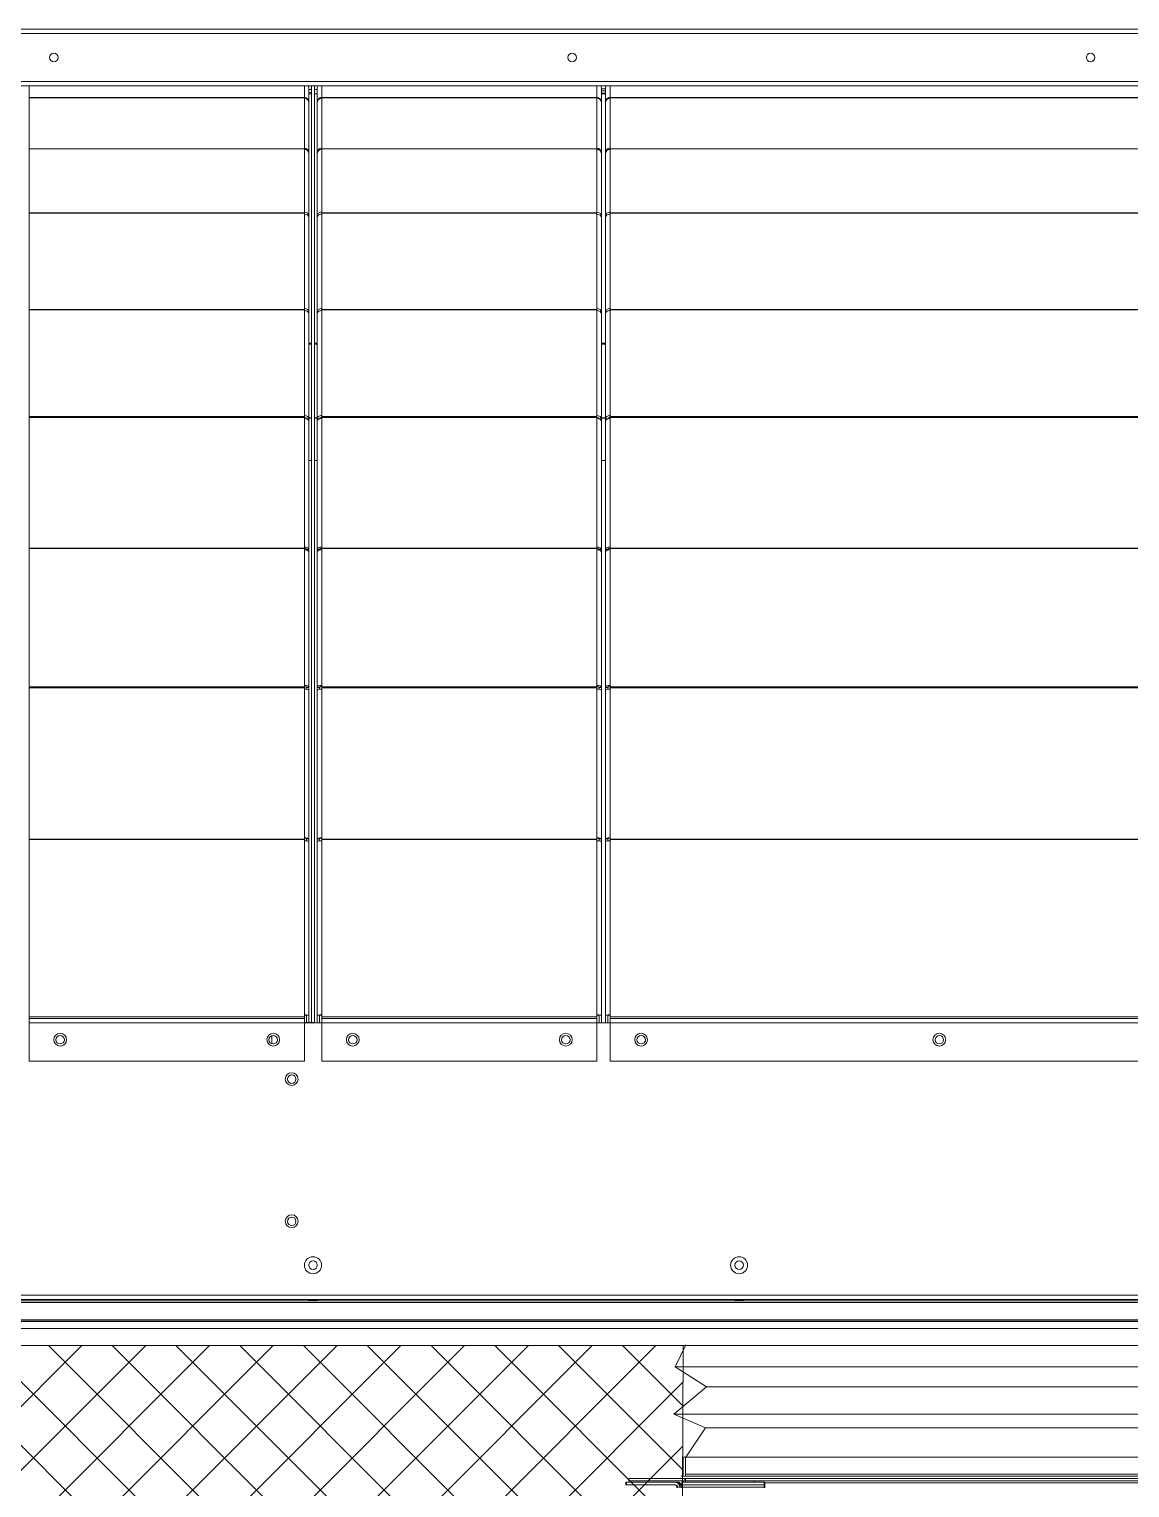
# Model space of a CAD drawing. Header units: millimetres. Extents: x 10706 to 40113, y 7812 to 28607.
# Drawn here: x 30892 to 31667, y 17368 to 18395 of the extents above; entities that cross this region are included whole.
import ezdxf

# ---------------------------------------------------------------- set-up
doc = ezdxf.new("R2010")
doc.units = ezdxf.units.MM

# ---------------------------------------------------------------- blocks, each defined once
blk = doc.blocks.new('3753456')
at = {"color": 0, "lineweight": 5}
for p, q in [((337590.2, 91235.5), (337597.8, 91251)), ((337612.3, 91221.4), (337590.2, 91235.5)), ((337589.4, 91202.2), (337612.3, 91221.4)), ((337611.6, 91192.6), (337589.4, 91202.2)), ((337597.8, 91172), (337611.6, 91192.6))]:
    blk.add_line(p, q, dxfattribs=at)
blk = doc.blocks.new('45735')
at = {"color": 0, "lineweight": 5}
for p, q in [((339300, 91099.7), (338517, 91099.7)), ((338539.1, 91085.6), (339322.1, 91085.6)), ((338516.2, 91066.4), (339299.2, 91066.4)), ((339321.4, 91056.8), (338538.4, 91056.8))]:
    blk.add_line(p, q, dxfattribs=at)
for p in [(926.8, -135.8), (1709.8, -135.8)]:
    blk.add_blockref('3753456', p, dxfattribs=at)
blk = doc.blocks.new('2')
at = {"lineweight": 5}
h = blk.add_hatch(dxfattribs=at)
h.set_pattern_fill('ANSI37', scale=10)
h.set_pattern_definition([(45, (-795513.42, -362385.733), (-22.4506403, 22.4506403), []), (135, (-795513.42, -362385.733), (-22.4506403, -22.4506403), [])])
h.paths.add_polyline_path([(31343.6, 15546.3), (31352.1, 17468.5), (30839.7, 17468.5), (30831.2, 15546.3)])
at = {"color": 7, "lineweight": 20}
for p, q in [((32394.5, 18394.7), (29788.7, 18394.7)), ((32394.5, 18391.6), (29788.7, 18391.6)), ((32397.6, 18357.8), (29785.6, 18357.8)), ((32397.6, 18354.7), (29785.6, 18354.7)), ((31300.7, 18346.6), (32394.5, 18346.6)), ((31300.7, 18346.4), (32394.5, 18346.4)), ((31300.7, 18310.6), (32394.5, 18310.6)), ((31300.7, 18310.5), (32394.5, 18310.5)), ((31300.7, 18265.5), (32394.5, 18265.5)), ((31300.7, 18265.1), (32394.5, 18265.1)), ((31300.7, 18197.5), (32394.5, 18197.5)), ((31300.7, 18197.3), (32394.5, 18197.3)), ((31300.7, 18122.1), (32394.5, 18122.1)), ((31300.7, 18121.5), (32394.5, 18121.5)), ((31300.7, 18029.4), (32394.5, 18029.4)), ((31300.7, 18029.2), (32394.5, 18029.2)), ((31300.7, 17932), (32394.5, 17932)), ((31300.7, 17931.3), (32394.5, 17931.3)), ((31300.7, 17824.8), (32394.5, 17824.8)), ((31300.7, 17824.5), (32394.5, 17824.5)), ((32394.5, 17699.8), (31300.7, 17699.8)), ((31300.7, 17698.6), (32394.5, 17698.6)), ((31300.7, 17695.5), (32394.5, 17695.5)), ((31300.7, 17668.6), (32394.5, 17668.6)), ((29788.7, 17503.9), (32394.5, 17503.9)), ((29788.7, 17500.8), (32394.5, 17500.8)), ((32396, 17499.8), (29787.2, 17499.8)), ((32396, 17498.7), (29787.2, 17498.7)), ((32397.6, 17485.3), (29785.6, 17485.3)), ((32397.6, 17480.4), (29785.6, 17480.4)), ((29787.2, 17486.5), (32396, 17486.5)), ((29787.2, 17485.6), (32396, 17485.6)), ((29785.6, 17468.5), (32397.6, 17468.5))]:
    blk.add_line(p, q, dxfattribs=at)
at = {"color": 7, "lineweight": 20, "ltscale": 0.004468}
for p, q in [((30891.7, 18346.6), (30891.7, 18354.7)), ((31085.5, 18354.7), (31085.5, 18346.6)), ((31097.7, 18346.6), (31097.7, 18354.7)), ((31291.5, 18354.7), (31291.5, 18346.6)), ((31300.7, 18346.6), (31300.7, 18354.7))]:
    blk.add_line(p, q, dxfattribs=at)
at = {"color": 7, "lineweight": 20, "ltscale": 5.01906e-05}
for p, q in [((31088.6, 18353.3), (31088.6, 18353.4)), ((31294.6, 18353.3), (31294.6, 18353.4))]:
    blk.add_line(p, q, dxfattribs=at)
at = {"color": 7, "lineweight": 20, "ltscale": 0.005416}
for p, q in [((31088.6, 18353.3), (31088.6, 18343.6)), ((31094.6, 18343.6), (31094.6, 18353.3)), ((31294.6, 18353.3), (31294.6, 18343.6)), ((31297.6, 18343.6), (31297.6, 18353.3))]:
    blk.add_line(p, q, dxfattribs=at)
at = {"color": 7, "lineweight": 20, "ltscale": 0.000277946}
for p, q in [((31088.6, 18352.3), (31089.1, 18352.3)), ((31088.6, 18350.3), (31089.1, 18350.3))]:
    blk.add_line(p, q, dxfattribs=at)
at = {"color": 7, "lineweight": 20, "ltscale": 0.000414672}
blk.add_line((31089.9, 18352.2), (31090.6, 18352.2), dxfattribs=at)
at = {"color": 7, "lineweight": 20, "ltscale": 0.366025}
for p, q in [((31090.6, 18354.7), (31090.6, 17695.8)), ((31092.6, 18354.7), (31092.6, 17695.8))]:
    blk.add_line(p, q, dxfattribs=at)
at = {"color": 7, "lineweight": 20, "ltscale": 0.001111}
for p, q in [((31092.6, 18352.2), (31094.6, 18352.2)), ((31092.6, 18349.1), (31094.6, 18349.1)), ((31088.6, 18091.1), (31090.6, 18091.1)), ((31092.6, 18091.1), (31094.6, 18091.1)), ((31311.8, 17370.3), (31311.8, 17372.3)), ((31312.3, 17370.3), (31312.3, 17372.3)), ((31351.3, 17370.3), (31351.3, 17372.3)), ((31351.8, 17370.3), (31351.8, 17372.3)), ((31409.3, 17370.3), (31409.3, 17372.3)), ((31409.8, 17370.3), (31409.8, 17372.3))]:
    blk.add_line(p, q, dxfattribs=at)
at = {"color": 7, "lineweight": 20, "ltscale": 4.85922e-05}
blk.add_line((31094.6, 18353.3), (31094.6, 18353.4), dxfattribs=at)
at = {"color": 7, "lineweight": 20, "ltscale": 0.001667}
for p, q in [((31294.6, 18352.7), (31297.6, 18352.7)), ((31297.6, 18351.2), (31294.6, 18351.2)), ((31297.6, 18349.6), (31294.6, 18349.6)), ((31294.6, 18349.1), (31297.6, 18349.1)), ((31294.6, 18173.7), (31297.6, 18173.7)), ((31294.6, 18173.1), (31297.6, 18173.1)), ((31294.6, 18121.3), (31297.6, 18121.3)), ((31294.6, 18120.9), (31297.6, 18120.9)), ((31294.6, 18091.1), (31297.6, 18091.1))]:
    blk.add_line(p, q, dxfattribs=at)
at = {"color": 7, "lineweight": 20, "ltscale": 4.85923e-05}
blk.add_line((31297.6, 18353.3), (31297.6, 18353.4), dxfattribs=at)
at = {"color": 7, "lineweight": 20, "ltscale": 0.107667}
for p, q in [((30891.7, 18346.6), (31085.5, 18346.6)), ((30891.7, 18346.4), (31085.5, 18346.4)), ((31097.7, 18346.6), (31291.5, 18346.6)), ((31097.7, 18346.4), (31291.5, 18346.4)), ((30891.7, 18310.6), (31085.5, 18310.6)), ((30891.7, 18310.5), (31085.5, 18310.5)), ((31097.7, 18310.6), (31291.5, 18310.6)), ((31097.7, 18310.5), (31291.5, 18310.5)), ((30891.7, 18265.5), (31085.5, 18265.5)), ((30891.7, 18265.1), (31085.5, 18265.1)), ((31097.7, 18265.5), (31291.5, 18265.5)), ((31097.7, 18265.1), (31291.5, 18265.1)), ((30891.7, 18197.5), (31085.5, 18197.5)), ((30891.7, 18197.3), (31085.5, 18197.3)), ((31097.7, 18197.5), (31291.5, 18197.5)), ((31097.7, 18197.3), (31291.5, 18197.3)), ((30891.7, 18122.1), (31085.5, 18122.1)), ((30891.7, 18121.5), (31085.5, 18121.5)), ((31097.7, 18122.1), (31291.5, 18122.1)), ((31097.7, 18121.5), (31291.5, 18121.5)), ((30891.7, 18029.4), (31085.5, 18029.4)), ((30891.7, 18029.2), (31085.5, 18029.2)), ((31097.7, 18029.4), (31291.5, 18029.4)), ((31097.7, 18029.2), (31291.5, 18029.2)), ((30891.7, 17932), (31085.5, 17932)), ((30891.7, 17931.3), (31085.5, 17931.3)), ((31097.7, 17932), (31291.5, 17932)), ((31097.7, 17931.3), (31291.5, 17931.3)), ((30891.7, 17824.8), (31085.5, 17824.8)), ((30891.7, 17824.5), (31085.5, 17824.5)), ((31097.7, 17824.8), (31291.5, 17824.8)), ((31097.7, 17824.5), (31291.5, 17824.5)), ((31085.5, 17699.8), (30891.7, 17699.8)), ((30891.7, 17698.6), (31085.5, 17698.6)), ((30891.7, 17695.5), (31085.5, 17695.5)), ((31291.5, 17699.8), (31097.7, 17699.8)), ((31097.7, 17698.6), (31291.5, 17698.6)), ((31097.7, 17695.5), (31291.5, 17695.5)), ((30891.7, 17668.6), (31085.5, 17668.6)), ((31097.7, 17668.6), (31291.5, 17668.6))]:
    blk.add_line(p, q, dxfattribs=at)
at = {"color": 7, "lineweight": 20, "ltscale": 8.68979e-05}
for p, q in [((30891.7, 18346.4), (30891.7, 18346.6)), ((31085.5, 18346.4), (31085.5, 18346.6)), ((31097.7, 18346.4), (31097.7, 18346.6)), ((31291.5, 18346.4), (31291.5, 18346.6)), ((31300.7, 18346.4), (31300.7, 18346.6))]:
    blk.add_line(p, q, dxfattribs=at)
at = {"color": 7, "lineweight": 20, "ltscale": 5.06378e-05}
for p, q in [((30891.7, 18346.6), (30891.7, 18346.6)), ((31085.5, 18346.6), (31085.5, 18346.6)), ((31097.7, 18346.6), (31097.7, 18346.6)), ((31291.5, 18346.6), (31291.5, 18346.6)), ((31300.7, 18346.6), (31300.7, 18346.6))]:
    blk.add_line(p, q, dxfattribs=at)
at = {"color": 7, "lineweight": 20, "ltscale": 0.000182321}
for p, q in [((30891.7, 18346.1), (30891.7, 18346.4)), ((31085.5, 18346.1), (31085.5, 18346.4)), ((31097.7, 18346.1), (31097.7, 18346.4)), ((31291.5, 18346.1), (31291.5, 18346.4)), ((31300.7, 18346.1), (31300.7, 18346.4))]:
    blk.add_line(p, q, dxfattribs=at)
at = {"color": 7, "lineweight": 20, "ltscale": 0.019501}
for p, q in [((30891.7, 18311), (30891.7, 18346.1)), ((31085.5, 18346.1), (31085.5, 18311)), ((31088.6, 18343.1), (31088.6, 18308)), ((31094.6, 18308), (31094.6, 18343.1)), ((31097.7, 18311), (31097.7, 18346.1)), ((31291.5, 18346.1), (31291.5, 18311)), ((31294.6, 18343.1), (31294.6, 18308)), ((31297.6, 18308), (31297.6, 18343.1)), ((31300.7, 18311), (31300.7, 18346.1))]:
    blk.add_line(p, q, dxfattribs=at)
at = {"color": 7, "lineweight": 20, "ltscale": 0.001093}
blk.add_line((31088.6, 18349.1), (31090.6, 18349.1), dxfattribs=at)
at = {"color": 7, "lineweight": 20, "ltscale": 1.77147e-05}
for p, q in [((31088.6, 18343.6), (31088.6, 18343.6)), ((31294.6, 18343.6), (31294.6, 18343.6))]:
    blk.add_line(p, q, dxfattribs=at)
at = {"color": 7, "lineweight": 20, "ltscale": 0.020143}
for p, q in [((31088.6, 18307.3), (31088.6, 18343.6)), ((31294.6, 18307.3), (31294.6, 18343.6))]:
    blk.add_line(p, q, dxfattribs=at)
at = {"color": 7, "lineweight": 20, "ltscale": 1.77131e-05}
for p, q in [((31094.7, 18343.6), (31094.6, 18343.6)), ((31297.7, 18343.6), (31297.6, 18343.6))]:
    blk.add_line(p, q, dxfattribs=at)
at = {"color": 7, "lineweight": 20, "ltscale": 0.000231544}
for p, q in [((31094.6, 18343.1), (31094.6, 18343.6)), ((31297.6, 18343.1), (31297.6, 18343.6))]:
    blk.add_line(p, q, dxfattribs=at)
at = {"color": 7, "lineweight": 20, "ltscale": 0.000181183}
for p, q in [((30891.7, 18310.6), (30891.7, 18311)), ((31085.5, 18310.6), (31085.5, 18311)), ((31097.7, 18310.6), (31097.7, 18311)), ((31291.5, 18310.6), (31291.5, 18311)), ((31300.7, 18310.6), (31300.7, 18311))]:
    blk.add_line(p, q, dxfattribs=at)
at = {"color": 7, "lineweight": 20, "ltscale": 5.76158e-05}
for p, q in [((30891.7, 18310.5), (30891.7, 18310.6)), ((31085.5, 18310.5), (31085.5, 18310.6)), ((31097.7, 18310.5), (31097.7, 18310.6)), ((31291.5, 18310.5), (31291.5, 18310.6)), ((31300.7, 18310.5), (31300.7, 18310.6))]:
    blk.add_line(p, q, dxfattribs=at)
at = {"color": 7, "lineweight": 20, "ltscale": 0.000228135}
for p, q in [((30891.7, 18310.1), (30891.7, 18310.5)), ((31085.5, 18310.1), (31085.5, 18310.5)), ((31097.7, 18310.1), (31097.7, 18310.5)), ((31291.5, 18310.1), (31291.5, 18310.5)), ((31300.7, 18310.1), (31300.7, 18310.5))]:
    blk.add_line(p, q, dxfattribs=at)
at = {"color": 7, "lineweight": 20, "ltscale": 0.024554}
for p, q in [((30891.7, 18265.9), (30891.7, 18310.1)), ((31085.5, 18310.1), (31085.5, 18265.9)), ((31088.6, 18307.3), (31088.6, 18263.1)), ((31094.6, 18263.1), (31094.6, 18307.3)), ((31097.7, 18265.9), (31097.7, 18310.1)), ((31291.5, 18310.1), (31291.5, 18265.9)), ((31294.6, 18307.3), (31294.6, 18263.1)), ((31297.6, 18263.1), (31297.6, 18307.3)), ((31300.7, 18265.9), (31300.7, 18310.1))]:
    blk.add_line(p, q, dxfattribs=at)
at = {"color": 7, "lineweight": 20, "ltscale": 5.95243e-05}
for p, q in [((31088.5, 18308), (31088.6, 18308)), ((31294.5, 18308), (31294.6, 18308))]:
    blk.add_line(p, q, dxfattribs=at)
at = {"color": 7, "lineweight": 20, "ltscale": 0.019078}
for p, q in [((31088.6, 18273.7), (31088.6, 18308)), ((31294.6, 18273.7), (31294.6, 18308))]:
    blk.add_line(p, q, dxfattribs=at)
at = {"color": 7, "lineweight": 20, "ltscale": 5.95226e-05}
for p, q in [((31094.8, 18308), (31094.6, 18308)), ((31297.8, 18308), (31297.6, 18308))]:
    blk.add_line(p, q, dxfattribs=at)
at = {"color": 7, "lineweight": 20, "ltscale": 0.000407996}
for p, q in [((31094.6, 18307.3), (31094.6, 18308)), ((31297.6, 18307.3), (31297.6, 18308))]:
    blk.add_line(p, q, dxfattribs=at)
at = {"color": 7, "lineweight": 20, "ltscale": 0.000229568}
for p, q in [((30891.7, 18265.5), (30891.7, 18265.9)), ((31085.5, 18265.5), (31085.5, 18265.9)), ((31097.7, 18265.5), (31097.7, 18265.9)), ((31291.5, 18265.5), (31291.5, 18265.9)), ((31300.7, 18265.5), (31300.7, 18265.9))]:
    blk.add_line(p, q, dxfattribs=at)
at = {"color": 7, "lineweight": 20, "ltscale": 0.000214269}
for p, q in [((30891.7, 18265.1), (30891.7, 18265.5)), ((31085.5, 18265.1), (31085.5, 18265.5)), ((31097.7, 18265.1), (31097.7, 18265.5)), ((31291.5, 18265.1), (31291.5, 18265.5)), ((31300.7, 18265.1), (31300.7, 18265.5))]:
    blk.add_line(p, q, dxfattribs=at)
at = {"color": 7, "lineweight": 20, "ltscale": 0.000344851}
for p, q in [((30891.7, 18264.5), (30891.7, 18265.1)), ((31085.5, 18264.5), (31085.5, 18265.1)), ((31097.7, 18264.5), (31097.7, 18265.1)), ((31291.5, 18264.5), (31291.5, 18265.1)), ((31300.7, 18264.5), (31300.7, 18265.1))]:
    blk.add_line(p, q, dxfattribs=at)
at = {"color": 7, "lineweight": 20, "ltscale": 0.036885}
for p, q in [((30891.7, 18198.1), (30891.7, 18264.5)), ((31085.5, 18264.5), (31085.5, 18198.1)), ((31088.6, 18262.1), (31088.6, 18195.7)), ((31094.6, 18195.7), (31094.6, 18262.1)), ((31097.7, 18198.1), (31097.7, 18264.5)), ((31291.5, 18264.5), (31291.5, 18198.1)), ((31294.6, 18262.1), (31294.6, 18195.7)), ((31297.6, 18195.7), (31297.6, 18262.1)), ((31300.7, 18198.1), (31300.7, 18264.5))]:
    blk.add_line(p, q, dxfattribs=at)
at = {"color": 7, "lineweight": 20, "ltscale": 0.000162064}
for p, q in [((31088.4, 18263.1), (31088.6, 18263.1)), ((31094.9, 18263.1), (31094.6, 18263.1)), ((31294.4, 18263.1), (31294.6, 18263.1)), ((31297.9, 18263.1), (31297.6, 18263.1))]:
    blk.add_line(p, q, dxfattribs=at)
at = {"color": 7, "lineweight": 20, "ltscale": 0.017676}
for p, q in [((31088.6, 18231.3), (31088.6, 18263.1)), ((31294.6, 18231.3), (31294.6, 18263.1))]:
    blk.add_line(p, q, dxfattribs=at)
at = {"color": 7, "lineweight": 20, "ltscale": 0.000573504}
for p, q in [((31094.6, 18262.1), (31094.6, 18263.1)), ((31297.6, 18262.1), (31297.6, 18263.1))]:
    blk.add_line(p, q, dxfattribs=at)
at = {"color": 7, "lineweight": 20, "ltscale": 0.000342699}
for p, q in [((30891.7, 18197.5), (30891.7, 18198.1)), ((31085.5, 18197.5), (31085.5, 18198.1)), ((31097.7, 18197.5), (31097.7, 18198.1)), ((31291.5, 18197.5), (31291.5, 18198.1)), ((31300.7, 18197.5), (31300.7, 18198.1))]:
    blk.add_line(p, q, dxfattribs=at)
at = {"color": 7, "lineweight": 20, "ltscale": 0.000101871}
for p, q in [((30891.7, 18197.3), (30891.7, 18197.5)), ((31085.5, 18197.3), (31085.5, 18197.5)), ((31097.7, 18197.3), (31097.7, 18197.5)), ((31291.5, 18197.3), (31291.5, 18197.5)), ((31300.7, 18197.3), (31300.7, 18197.5))]:
    blk.add_line(p, q, dxfattribs=at)
at = {"color": 7, "lineweight": 20, "ltscale": 0.00038102}
for p, q in [((30891.7, 18197.3), (30891.7, 18196.6)), ((31085.5, 18197.3), (31085.5, 18196.6)), ((31097.7, 18197.3), (31097.7, 18196.6)), ((31291.5, 18197.3), (31291.5, 18196.6)), ((31300.7, 18197.3), (31300.7, 18196.6))]:
    blk.add_line(p, q, dxfattribs=at)
at = {"color": 7, "lineweight": 20, "ltscale": 0.041009}
for p, q in [((30891.7, 18122.8), (30891.7, 18196.6)), ((31085.5, 18196.6), (31085.5, 18122.8)), ((31088.6, 18194.4), (31088.6, 18120.6)), ((31094.6, 18120.6), (31094.6, 18194.4)), ((31097.7, 18122.8), (31097.7, 18196.6)), ((31291.5, 18196.6), (31291.5, 18122.8)), ((31294.6, 18194.4), (31294.6, 18120.6)), ((31297.6, 18120.6), (31297.6, 18194.4)), ((31300.7, 18122.8), (31300.7, 18196.6))]:
    blk.add_line(p, q, dxfattribs=at)
at = {"color": 7, "lineweight": 20, "ltscale": 0.000315481}
for p, q in [((31088.1, 18195.7), (31088.6, 18195.7)), ((31095.2, 18195.7), (31094.6, 18195.7)), ((31294.1, 18195.7), (31294.6, 18195.7)), ((31298.2, 18195.7), (31297.6, 18195.7))]:
    blk.add_line(p, q, dxfattribs=at)
at = {"color": 7, "lineweight": 20, "ltscale": 0.015571}
for p, q in [((31088.6, 18167.6), (31088.6, 18195.7)), ((31294.6, 18167.6), (31294.6, 18195.7))]:
    blk.add_line(p, q, dxfattribs=at)
at = {"color": 7, "lineweight": 20, "ltscale": 0.000722932}
for p, q in [((31094.6, 18194.4), (31094.6, 18195.7)), ((31297.6, 18194.4), (31297.6, 18195.7))]:
    blk.add_line(p, q, dxfattribs=at)
at = {"color": 7, "lineweight": 20, "ltscale": 0.001112}
for p, q in [((31088.6, 18173.7), (31090.6, 18173.7)), ((31088.6, 18173.1), (31090.6, 18173.1)), ((31088.6, 18121.3), (31090.6, 18121.3)), ((31088.6, 18120.9), (31090.6, 18120.9))]:
    blk.add_line(p, q, dxfattribs=at)
at = {"color": 7, "lineweight": 20, "ltscale": 0.00111}
for p, q in [((31092.6, 18173.7), (31094.6, 18173.7)), ((31092.6, 18173.1), (31094.6, 18173.1)), ((31092.6, 18121.3), (31094.6, 18121.3)), ((31092.6, 18120.9), (31094.6, 18120.9))]:
    blk.add_line(p, q, dxfattribs=at)
at = {"color": 7, "lineweight": 20, "ltscale": 0.000383413}
for p, q in [((30891.7, 18122.8), (30891.7, 18122.1)), ((31085.5, 18122.8), (31085.5, 18122.1)), ((31097.7, 18122.8), (31097.7, 18122.1)), ((31291.5, 18122.8), (31291.5, 18122.1)), ((31300.7, 18122.8), (31300.7, 18122.1))]:
    blk.add_line(p, q, dxfattribs=at)
at = {"color": 7, "lineweight": 20, "ltscale": 0.000318226}
for p, q in [((30891.7, 18121.5), (30891.7, 18122.1)), ((31085.5, 18121.5), (31085.5, 18122.1)), ((31097.7, 18121.5), (31097.7, 18122.1)), ((31291.5, 18121.5), (31291.5, 18122.1)), ((31300.7, 18121.5), (31300.7, 18122.1))]:
    blk.add_line(p, q, dxfattribs=at)
at = {"color": 7, "lineweight": 20, "ltscale": 0.000469699}
for p, q in [((30891.7, 18121.5), (30891.7, 18120.7)), ((31085.5, 18121.5), (31085.5, 18120.7)), ((31097.7, 18121.5), (31097.7, 18120.7)), ((31291.5, 18121.5), (31291.5, 18120.7)), ((31300.7, 18121.5), (31300.7, 18120.7))]:
    blk.add_line(p, q, dxfattribs=at)
at = {"color": 7, "lineweight": 20, "ltscale": 0.050238}
for p, q in [((30891.7, 18030.3), (30891.7, 18120.7)), ((31085.5, 18120.7), (31085.5, 18030.3)), ((31088.6, 18119), (31088.6, 18028.6)), ((31094.6, 18028.6), (31094.6, 18119)), ((31097.7, 18030.3), (31097.7, 18120.7)), ((31291.5, 18120.7), (31291.5, 18030.3)), ((31294.6, 18119), (31294.6, 18028.6)), ((31297.6, 18028.6), (31297.6, 18119)), ((31300.7, 18030.3), (31300.7, 18120.7))]:
    blk.add_line(p, q, dxfattribs=at)
at = {"color": 7, "lineweight": 20, "ltscale": 0.000523852}
for p, q in [((31085.5, 18121.6), (31085.5, 18120.7)), ((31291.5, 18121.6), (31291.5, 18120.7))]:
    blk.add_line(p, q, dxfattribs=at)
at = {"color": 7, "lineweight": 20, "ltscale": 0.000888889}
for p, q in [((31087, 18120.6), (31088.6, 18120.6)), ((31096.2, 18120.6), (31094.6, 18120.6)), ((31293, 18120.6), (31294.6, 18120.6)), ((31299.2, 18120.6), (31297.6, 18120.6)), ((31087, 18028.6), (31088.6, 18028.6)), ((31096.2, 18028.6), (31094.6, 18028.6)), ((31293, 18028.6), (31294.6, 18028.6)), ((31299.2, 18028.6), (31297.6, 18028.6)), ((31087, 17931.5), (31088.6, 17931.5)), ((31096.2, 17931.5), (31094.6, 17931.5)), ((31293, 17931.5), (31294.6, 17931.5)), ((31299.2, 17931.5), (31297.6, 17931.5)), ((31087, 17825), (31088.6, 17825)), ((31096.2, 17825), (31094.6, 17825)), ((31293, 17825), (31294.6, 17825)), ((31299.2, 17825), (31297.6, 17825)), ((31353.9, 17389.9), (31352.3, 17389.9)), ((31313.9, 17374.9), (31313.9, 17373.3)), ((31352.3, 17373.3), (31353.9, 17373.3)), ((31353.9, 17373.3), (31353.9, 17374.9))]:
    blk.add_line(p, q, dxfattribs=at)
at = {"color": 7, "lineweight": 20, "ltscale": 3.37381e-05}
for p, q in [((31087, 18120.5), (31087, 18120.6)), ((31096.2, 18120.5), (31096.2, 18120.6)), ((31293, 18120.5), (31293, 18120.6)), ((31299.2, 18120.5), (31299.2, 18120.6))]:
    blk.add_line(p, q, dxfattribs=at)
at = {"color": 7, "lineweight": 20, "ltscale": 0.01323}
for p, q in [((31088.6, 18096.7), (31088.6, 18120.6)), ((31294.6, 18096.7), (31294.6, 18120.6))]:
    blk.add_line(p, q, dxfattribs=at)
at = {"color": 7, "lineweight": 20, "ltscale": 0.000852754}
for p, q in [((31094.6, 18119), (31094.6, 18120.6)), ((31297.6, 18119), (31297.6, 18120.6))]:
    blk.add_line(p, q, dxfattribs=at)
at = {"color": 7, "lineweight": 20, "ltscale": 0.000466768}
for p, q in [((30891.7, 18030.3), (30891.7, 18029.4)), ((31085.5, 18030.3), (31085.5, 18029.4)), ((31097.7, 18030.3), (31097.7, 18029.4)), ((31291.5, 18030.3), (31291.5, 18029.4)), ((31300.7, 18030.3), (31300.7, 18029.4))]:
    blk.add_line(p, q, dxfattribs=at)
at = {"color": 7, "lineweight": 20, "ltscale": 0.000134994}
for p, q in [((30891.7, 18029.2), (30891.7, 18029.4)), ((31085.5, 18029.2), (31085.5, 18029.4)), ((31097.7, 18029.2), (31097.7, 18029.4)), ((31291.5, 18029.2), (31291.5, 18029.4)), ((31300.7, 18029.2), (31300.7, 18029.4))]:
    blk.add_line(p, q, dxfattribs=at)
at = {"color": 7, "lineweight": 20, "ltscale": 0.000492271}
for p, q in [((30891.7, 18029.2), (30891.7, 18028.3)), ((31085.5, 18029.2), (31085.5, 18028.3)), ((31097.7, 18029.2), (31097.7, 18028.3)), ((31291.5, 18029.2), (31291.5, 18028.3)), ((31300.7, 18029.2), (31300.7, 18028.3))]:
    blk.add_line(p, q, dxfattribs=at)
at = {"color": 7, "lineweight": 20, "ltscale": 0.052983}
for p, q in [((30891.7, 17932.9), (30891.7, 18028.3)), ((31085.5, 18028.3), (31085.5, 17932.9)), ((31088.6, 18026.9), (31088.6, 17931.5)), ((31094.6, 17931.5), (31094.6, 18026.9)), ((31097.7, 17932.9), (31097.7, 18028.3)), ((31291.5, 18028.3), (31291.5, 17932.9)), ((31294.6, 18026.9), (31294.6, 17931.5)), ((31297.6, 17931.5), (31297.6, 18026.9)), ((31300.7, 17932.9), (31300.7, 18028.3))]:
    blk.add_line(p, q, dxfattribs=at)
at = {"color": 7, "lineweight": 20, "ltscale": 0.000610792}
for p, q in [((31085.5, 18029.4), (31085.5, 18028.3)), ((31291.5, 18029.4), (31291.5, 18028.3))]:
    blk.add_line(p, q, dxfattribs=at)
at = {"color": 7, "lineweight": 20, "ltscale": 0.000257803}
for p, q in [((31087, 18028.1), (31087, 18028.6)), ((31096.2, 18028.1), (31096.2, 18028.6)), ((31293, 18028.1), (31293, 18028.6)), ((31299.2, 18028.1), (31299.2, 18028.6))]:
    blk.add_line(p, q, dxfattribs=at)
at = {"color": 7, "lineweight": 20, "ltscale": 0.010363}
for p, q in [((31088.6, 18009.9), (31088.6, 18028.6)), ((31294.6, 18009.9), (31294.6, 18028.6))]:
    blk.add_line(p, q, dxfattribs=at)
at = {"color": 7, "lineweight": 20, "ltscale": 0.000958765}
for p, q in [((31094.6, 18026.9), (31094.6, 18028.6)), ((31297.6, 18026.9), (31297.6, 18028.6))]:
    blk.add_line(p, q, dxfattribs=at)
at = {"color": 7, "lineweight": 20, "ltscale": 0.000495362}
for p, q in [((30891.7, 17932.9), (30891.7, 17932)), ((31085.5, 17932.9), (31085.5, 17932)), ((31097.7, 17932.9), (31097.7, 17932)), ((31291.5, 17932.9), (31291.5, 17932)), ((31300.7, 17932.9), (31300.7, 17932))]:
    blk.add_line(p, q, dxfattribs=at)
at = {"color": 7, "lineweight": 20, "ltscale": 0.000387411}
for p, q in [((30891.7, 17931.3), (30891.7, 17932)), ((31085.5, 17931.3), (31085.5, 17932)), ((31097.7, 17931.3), (31097.7, 17932)), ((31291.5, 17931.3), (31291.5, 17932)), ((31300.7, 17931.3), (31300.7, 17932))]:
    blk.add_line(p, q, dxfattribs=at)
at = {"color": 7, "lineweight": 20, "ltscale": 0.000543222}
for p, q in [((30891.7, 17931.3), (30891.7, 17930.4)), ((31085.5, 17931.3), (31085.5, 17930.4)), ((31097.7, 17931.3), (31097.7, 17930.4)), ((31291.5, 17931.3), (31291.5, 17930.4)), ((31300.7, 17931.3), (31300.7, 17930.4))]:
    blk.add_line(p, q, dxfattribs=at)
at = {"color": 7, "lineweight": 20, "ltscale": 0.001012}
for p, q in [((31085.5, 17932.2), (31085.5, 17930.4)), ((31291.5, 17932.2), (31291.5, 17930.4))]:
    blk.add_line(p, q, dxfattribs=at)
at = {"color": 7, "lineweight": 20, "ltscale": 0.000676388}
for p, q in [((31087, 17930.3), (31087, 17931.5)), ((31096.2, 17930.3), (31096.2, 17931.5)), ((31293, 17930.3), (31293, 17931.5)), ((31299.2, 17930.3), (31299.2, 17931.5))]:
    blk.add_line(p, q, dxfattribs=at)
at = {"color": 7, "lineweight": 20, "ltscale": 0.007338}
for p, q in [((31088.6, 17918.3), (31088.6, 17931.5)), ((31294.6, 17918.3), (31294.6, 17931.5))]:
    blk.add_line(p, q, dxfattribs=at)
at = {"color": 7, "lineweight": 20, "ltscale": 0.001039}
for p, q in [((31094.6, 17929.6), (31094.6, 17931.5)), ((31297.6, 17929.6), (31297.6, 17931.5))]:
    blk.add_line(p, q, dxfattribs=at)
at = {"color": 7, "lineweight": 20, "ltscale": 0.058102}
for p, q in [((30891.7, 17825.8), (30891.7, 17930.4)), ((31085.5, 17930.4), (31085.5, 17825.8)), ((31088.6, 17929.6), (31088.6, 17825)), ((31094.6, 17825), (31094.6, 17929.6)), ((31097.7, 17825.8), (31097.7, 17930.4)), ((31291.5, 17930.4), (31291.5, 17825.8)), ((31294.6, 17929.6), (31294.6, 17825)), ((31297.6, 17825), (31297.6, 17929.6)), ((31300.7, 17825.8), (31300.7, 17930.4))]:
    blk.add_line(p, q, dxfattribs=at)
at = {"color": 7, "lineweight": 20, "ltscale": 0.000539832}
for p, q in [((30891.7, 17825.8), (30891.7, 17824.8)), ((31085.5, 17825.8), (31085.5, 17824.8)), ((31097.7, 17825.8), (31097.7, 17824.8)), ((31291.5, 17825.8), (31291.5, 17824.8)), ((31300.7, 17825.8), (31300.7, 17824.8))]:
    blk.add_line(p, q, dxfattribs=at)
at = {"color": 7, "lineweight": 20, "ltscale": 0.000153368}
for p, q in [((30891.7, 17824.5), (30891.7, 17824.8)), ((31085.5, 17824.5), (31085.5, 17824.8)), ((31097.7, 17824.5), (31097.7, 17824.8)), ((31291.5, 17824.5), (31291.5, 17824.8)), ((31300.7, 17824.5), (31300.7, 17824.8))]:
    blk.add_line(p, q, dxfattribs=at)
at = {"color": 7, "lineweight": 20, "ltscale": 0.00054973}
for p, q in [((30891.7, 17824.5), (30891.7, 17823.5)), ((31085.5, 17824.5), (31085.5, 17823.5)), ((31097.7, 17824.5), (31097.7, 17823.5)), ((31291.5, 17824.5), (31291.5, 17823.5)), ((31300.7, 17824.5), (31300.7, 17823.5))]:
    blk.add_line(p, q, dxfattribs=at)
at = {"color": 7, "lineweight": 20, "ltscale": 0.068058}
for p, q in [((30891.7, 17701), (30891.7, 17823.5)), ((31085.5, 17823.5), (31085.5, 17701)), ((31088.6, 17823.1), (31088.6, 17700.6)), ((31094.6, 17700.6), (31094.6, 17823.1)), ((31097.7, 17701), (31097.7, 17823.5)), ((31291.5, 17823.5), (31291.5, 17701)), ((31294.6, 17823.1), (31294.6, 17700.6)), ((31297.6, 17700.6), (31297.6, 17823.1)), ((31300.7, 17701), (31300.7, 17823.5))]:
    blk.add_line(p, q, dxfattribs=at)
at = {"color": 7, "lineweight": 20, "ltscale": 0.001029}
for p, q in [((31085.5, 17825.4), (31085.5, 17823.5)), ((31291.5, 17825.4), (31291.5, 17823.5))]:
    blk.add_line(p, q, dxfattribs=at)
at = {"color": 7, "lineweight": 20, "ltscale": 0.000861584}
for p, q in [((31087, 17823.5), (31087, 17825)), ((31096.2, 17823.5), (31096.2, 17825)), ((31293, 17823.5), (31293, 17825)), ((31299.2, 17823.5), (31299.2, 17825))]:
    blk.add_line(p, q, dxfattribs=at)
at = {"color": 7, "lineweight": 20, "ltscale": 0.004022}
for p, q in [((31088.6, 17817.8), (31088.6, 17825)), ((31294.6, 17817.8), (31294.6, 17825))]:
    blk.add_line(p, q, dxfattribs=at)
at = {"color": 7, "lineweight": 20, "ltscale": 0.00109}
for p, q in [((31094.6, 17823.1), (31094.6, 17825)), ((31297.6, 17823.1), (31297.6, 17825))]:
    blk.add_line(p, q, dxfattribs=at)
at = {"color": 7, "lineweight": 20, "ltscale": 0.000665626}
for p, q in [((30891.7, 17701), (30891.7, 17699.8)), ((31085.5, 17701), (31085.5, 17699.8)), ((31097.7, 17701), (31097.7, 17699.8)), ((31291.5, 17701), (31291.5, 17699.8)), ((31300.7, 17701), (31300.7, 17699.8))]:
    blk.add_line(p, q, dxfattribs=at)
at = {"color": 7, "lineweight": 20, "ltscale": 0.000707283}
for p, q in [((30891.7, 17699.8), (30891.7, 17698.6)), ((31085.5, 17699.8), (31085.5, 17698.6)), ((31097.7, 17699.8), (31097.7, 17698.6)), ((31291.5, 17699.8), (31291.5, 17698.6)), ((31300.7, 17699.8), (31300.7, 17698.6))]:
    blk.add_line(p, q, dxfattribs=at)
at = {"color": 7, "lineweight": 20, "ltscale": 0.001722}
for p, q in [((30891.7, 17695.5), (30891.7, 17698.6)), ((31085.5, 17695.5), (31085.5, 17698.6)), ((31097.7, 17695.5), (31097.7, 17698.6)), ((31291.5, 17695.5), (31291.5, 17698.6)), ((31300.7, 17695.5), (31300.7, 17698.6))]:
    blk.add_line(p, q, dxfattribs=at)
at = {"color": 7, "lineweight": 20, "ltscale": 0.014944}
for p, q in [((30891.7, 17695.5), (30891.7, 17668.6)), ((31085.5, 17668.6), (31085.5, 17695.5)), ((31097.7, 17695.5), (31097.7, 17668.6)), ((31291.5, 17668.6), (31291.5, 17695.5)), ((31300.7, 17695.5), (31300.7, 17668.6))]:
    blk.add_line(p, q, dxfattribs=at)
at = {"color": 7, "lineweight": 20, "ltscale": 0.002756}
blk.add_line((31085.5, 17700.8), (31085.5, 17695.8), dxfattribs=at)
at = {"color": 7, "lineweight": 20, "ltscale": 0.002}
blk.add_line((31085.5, 17695.8), (31089.1, 17695.8), dxfattribs=at)
at = {"color": 7, "lineweight": 20, "ltscale": 0.006778}
blk.add_line((31097.7, 17695.6), (31085.5, 17695.6), dxfattribs=at)
at = {"color": 7, "lineweight": 20, "ltscale": 0.00263}
for p, q in [((31087, 17695.8), (31087, 17700.6)), ((31088.6, 17695.8), (31088.6, 17700.6))]:
    blk.add_line(p, q, dxfattribs=at)
at = {"color": 7, "lineweight": 20, "ltscale": 0.001944}
for p, q in [((31092.6, 17695.8), (31089.1, 17695.8)), ((31347.8, 17368.8), (31351.3, 17368.8))]:
    blk.add_line(p, q, dxfattribs=at)
at = {"color": 7, "lineweight": 20, "ltscale": 0.000149487}
blk.add_line((31089.1, 17695.6), (31089.1, 17695.8), dxfattribs=at)
at = {"color": 7, "lineweight": 20, "ltscale": 0.000149486}
blk.add_line((31092.6, 17695.6), (31092.6, 17695.8), dxfattribs=at)
at = {"color": 7, "lineweight": 20, "ltscale": 0.002779}
for p, q in [((31094.6, 17695.6), (31094.6, 17700.6)), ((31096.2, 17695.6), (31096.2, 17700.6)), ((31293, 17695.6), (31293, 17700.6)), ((31294.6, 17695.6), (31294.6, 17700.6)), ((31297.6, 17695.6), (31297.6, 17700.6)), ((31299.2, 17695.6), (31299.2, 17700.6))]:
    blk.add_line(p, q, dxfattribs=at)
at = {"color": 7, "lineweight": 20, "ltscale": 0.002905}
blk.add_line((31291.5, 17700.8), (31291.5, 17695.6), dxfattribs=at)
at = {"color": 7, "lineweight": 20, "ltscale": 0.005111}
blk.add_line((31300.7, 17695.6), (31291.5, 17695.6), dxfattribs=at)
at = {"color": 7, "lineweight": 20, "ltscale": 0.003143}
blk.add_line((31062.6, 17686.4), (31062.6, 17680.7), dxfattribs=at)
at = {"color": 7, "lineweight": 20, "ltscale": 0.434111}
for p, q in [((31351.7, 17389.9), (32056.8, 17389.9)), ((31350.9, 17374.9), (32056.8, 17374.9)), ((31351.7, 17376.5), (32056.8, 17376.5))]:
    blk.add_line(p, q, dxfattribs=at)
at = {"color": 7, "lineweight": 20, "ltscale": 0.006611}
for p, q in [((31352.3, 17389.9), (31352.3, 17378)), ((31353.9, 17389.9), (31353.9, 17378))]:
    blk.add_line(p, q, dxfattribs=at)
at = {"color": 7, "lineweight": 20, "ltscale": 0.042722}
blk.add_line((31351.7, 17378), (31352.3, 17378), dxfattribs=at)
at = {"color": 7, "lineweight": 20, "ltscale": 0.3905}
blk.add_line((31353.9, 17378), (32056.8, 17378), dxfattribs=at)
at = {"color": 7, "lineweight": 20, "ltscale": 0.019167}
for p, q in [((31311.8, 17372.3), (31346.3, 17372.3)), ((31311.8, 17370.3), (31346.3, 17370.3)), ((31312.3, 17372.3), (31346.8, 17372.3)), ((31312.3, 17370.3), (31346.8, 17370.3))]:
    blk.add_line(p, q, dxfattribs=at)
at = {"color": 7, "lineweight": 20, "ltscale": 0.021333}
for p, q in [((31313.9, 17374.9), (31352.3, 17374.9)), ((31352.3, 17373.3), (31313.9, 17373.3))]:
    blk.add_line(p, q, dxfattribs=at)
at = {"color": 7, "lineweight": 20, "ltscale": 0.0205}
blk.add_line((31313.9, 17374.9), (31350.8, 17374.9), dxfattribs=at)
at = {"color": 7, "lineweight": 20, "ltscale": 0.000794473}
blk.add_line((31346.9, 17372.3), (31348.3, 17372.3), dxfattribs=at)
at = {"color": 7, "lineweight": 20, "ltscale": 0.00135}
blk.add_line((31346.9, 17372.3), (31349.3, 17372.3), dxfattribs=at)
at = {"color": 7, "lineweight": 20, "ltscale": 0.000277761}
blk.add_line((31347.8, 17368.3), (31347.8, 17368.8), dxfattribs=at)
at = {"color": 7, "lineweight": 20, "ltscale": 0.000187402}
blk.add_line((31348.3, 17372.3), (31348.3, 17371.9), dxfattribs=at)
at = {"color": 7, "lineweight": 20, "ltscale": 0.000583596}
blk.add_line((31349.3, 17372.3), (31349.3, 17371.2), dxfattribs=at)
at = {"color": 7, "lineweight": 20, "ltscale": 0.032222}
for p, q in [((31351.3, 17372.3), (31409.3, 17372.3)), ((31351.3, 17370.3), (31409.3, 17370.3)), ((31351.3, 17368.8), (31409.3, 17368.8)), ((31351.8, 17372.3), (31409.8, 17372.3)), ((31351.8, 17370.3), (31409.8, 17370.3)), ((31351.8, 17368.8), (31409.8, 17368.8))]:
    blk.add_line(p, q, dxfattribs=at)
at = {"color": 7, "lineweight": 20, "ltscale": 0.000833333}
for p, q in [((31351.3, 17370.3), (31351.3, 17368.8)), ((31351.8, 17370.3), (31351.8, 17368.8)), ((31409.3, 17370.3), (31409.3, 17368.8)), ((31409.8, 17370.3), (31409.8, 17368.8))]:
    blk.add_line(p, q, dxfattribs=at)
at = {"color": 7, "lineweight": 20, "ltscale": 0.000277763}
for p, q in [((31351.3, 17368.3), (31351.3, 17368.8)), ((31351.8, 17368.3), (31351.8, 17368.8)), ((31409.3, 17368.3), (31409.3, 17368.8)), ((31409.8, 17368.3), (31409.8, 17368.8))]:
    blk.add_line(p, q, dxfattribs=at)
at = {"color": 7, "lineweight": 20, "ltscale": 0.000555547}
for p, q in [((31352.3, 17372.3), (31352.3, 17373.3)), ((31353.9, 17373.3), (31353.9, 17372.3)), ((31402.3, 17373.3), (31402.3, 17372.3))]:
    blk.add_line(p, q, dxfattribs=at)
at = {"color": 7, "lineweight": 20, "ltscale": 0.435222}
for p, q in [((32137.3, 17374.9), (31353.9, 17374.9)), ((32137.3, 17373.3), (31353.9, 17373.3))]:
    blk.add_line(p, q, dxfattribs=at)
at = {"color": 7, "lineweight": 20, "ltscale": 0.026889}
blk.add_line((31353.9, 17373.3), (31402.3, 17373.3), dxfattribs=at)
at = {"color": 7, "lineweight": 20, "ltscale": 0.432889}
blk.add_line((31356, 17373.3), (32135.2, 17373.3), dxfattribs=at)
at = {"color": 7, "lineweight": 20, "ltscale": 0.373111}
blk.add_line((32081.4, 17371.8), (31409.8, 17371.8), dxfattribs=at)
at = {"color": 0, "lineweight": 20}
blk.add_lwpolyline([(30839.7, 17468.5), (31352.1, 17468.5), (31343.6, 15546.3), (30831.2, 15546.3)], close=True, dxfattribs=at)
at = {"color": 7, "lineweight": 20}
for centre, radius in [((30909.1, 18374.7), 3), ((31274.1, 18374.7), 3), ((31639.1, 18374.7), 3), ((30913.6, 17683.6), 4.5), ((30913.6, 17683.6), 3), ((31063.6, 17683.6), 4.5), ((31063.6, 17683.6), 3), ((31119.6, 17683.6), 4.5), ((31119.6, 17683.6), 3), ((31269.6, 17683.6), 4.5), ((31269.6, 17683.6), 3), ((31322.6, 17683.6), 4.5), ((31322.6, 17683.6), 3), ((31532.6, 17683.6), 4.5), ((31532.6, 17683.6), 3), ((31076.6, 17655.9), 4.5), ((31076.6, 17655.8), 3), ((31076.6, 17555.9), 4.5), ((31076.6, 17555.8), 3), ((31091.6, 17524.9), 6), ((31091.6, 17524.9), 3), ((31391.6, 17524.9), 6), ((31391.6, 17524.9), 3)]:
    blk.add_circle(centre, radius, dxfattribs=at)
for centre, radius, start, end in [((31089.1, 18348.8), 3.5, 64.6232, 90), ((31089.1, 18348.8), 1.5, 0.5908, 90), ((31089.1, 18348.8), 3.5, 0, 0.4003), ((31085.5, 18159.9), 3.1, 0, 0.8218), ((31291.5, 18159.9), 3.1, 0, 0.8218), ((31085.5, 17937), 3.1, 0, 0.7204), ((31291.5, 17937), 3.1, 0, 0.7204), ((31350.8, 17378), 1.5, 270.5383, 0), ((31350.8, 17378), 3.1, 331.0629, 0), ((31346.3, 17368.8), 3.5, 0, 90), ((31346.3, 17368.8), 1.5, 0, 90), ((31346.8, 17368.8), 3.5, 0, 90), ((31346.8, 17368.8), 1.5, 0, 90), ((31347.8, 17368.8), 3.5, 1.1186, 64.6231), ((31350.8, 17378), 3.1, 270, 270.3745), ((31352.3, 17373.3), 1.6, 0, 90)]:
    blk.add_arc(centre, radius, start, end, dxfattribs=at)
for centre, major_axis, ratio, start_param, end_param in [((31085.5, 18353.3), (-3.1, 0), 0.995898, 3.141593, 3.605089), ((31085.5, 18353.4), (3.1, 0), 1, 0, 0.429168), ((31097.7, 18353.4), (-3.1, 0), 1, 5.854017, 6.283185), ((31097.7, 18353.3), (3.1, 0), 0.995898, 2.678096, 3.141593), ((31291.5, 18353.3), (-3.1, 0), 0.995898, 3.141593, 3.605089), ((31291.5, 18353.4), (3.1, 0), 1, 0, 0.429168), ((31300.7, 18353.3), (3.1, 0), 0.995898, 2.678096, 3.141593), ((31300.7, 18353.4), (-3.1, 0), 1, 5.854017, 6.283185), ((31085.5, 18343.6), (-3.1, 0), 0.995898, 3.141593, 4.712389), ((31085.5, 18343.1), (-3.1, 0), 0.945441, 3.141593, 4.712389), ((31097.7, 18343.6), (3.1, 0), 0.995898, 1.570796, 3.141593), ((31097.7, 18343.1), (3.1, 0), 0.945441, 1.570796, 3.141593), ((31291.5, 18343.6), (-3.1, 0), 0.995898, 3.141593, 4.712389), ((31291.5, 18343.1), (-3.1, 0), 0.945441, 3.141593, 4.712389), ((31300.7, 18343.6), (3.1, 0), 0.995898, 1.570796, 3.141593), ((31300.7, 18343.1), (3.1, 0), 0.945441, 1.570796, 3.141593), ((31085.5, 18308), (-3.1, 0), 0.945441, 3.141593, 4.712389), ((31085.5, 18307.3), (-3.1, 0), 0.911987, 3.141593, 4.712389), ((31097.7, 18308), (3.1, 0), 0.945441, 1.570796, 3.141593), ((31097.7, 18307.3), (3.1, 0), 0.911987, 1.570796, 3.141593), ((31291.5, 18308), (-3.1, 0), 0.945441, 3.141593, 4.712389), ((31291.5, 18307.3), (-3.1, 0), 0.911987, 3.141593, 4.712389), ((31300.7, 18308), (3.1, 0), 0.945441, 1.570796, 3.141593), ((31300.7, 18307.3), (3.1, 0), 0.911987, 1.570796, 3.141593), ((31085.5, 18263.1), (-3.1, 0), 0.911987, 3.141593, 4.712389), ((31085.5, 18262.1), (-3.1, 0), 0.787572, 3.141593, 4.712389), ((31097.7, 18263.1), (3.1, 0), 0.911987, 1.570796, 3.141593), ((31097.7, 18262.1), (3.1, 0), 0.787572, 1.570796, 3.141593), ((31291.5, 18263.1), (-3.1, 0), 0.911987, 3.141593, 4.712389), ((31291.5, 18262.1), (-3.1, 0), 0.787572, 3.141593, 4.712389), ((31300.7, 18263.1), (3.1, 0), 0.911987, 1.570796, 3.141593), ((31300.7, 18262.1), (3.1, 0), 0.787572, 1.570796, 3.141593), ((31085.5, 18195.7), (-3.1, 0), 0.787572, 3.141593, 4.712389), ((31097.7, 18195.7), (3.1, 0), 0.787572, 1.570796, 3.141593), ((31291.5, 18195.7), (-3.1, 0), 0.787572, 3.141593, 4.712389), ((31300.7, 18195.7), (3.1, 0), 0.787572, 1.570796, 3.141593), ((31085.5, 18195.7), (-1.5, 0), 0.787572, 3.897536, 4.712389), ((31085.5, 18194.4), (-3.1, 0), 0.728422, 3.141593, 4.712389), ((31097.7, 18194.4), (3.1, 0), 0.728422, 1.570796, 3.141593), ((31097.7, 18195.7), (1.5, 0), 0.787572, 1.570796, 2.385648), ((31291.5, 18195.7), (-1.5, 0), 0.787572, 3.897536, 4.712389), ((31291.5, 18194.4), (-3.1, 0), 0.728422, 3.141593, 4.712389), ((31300.7, 18194.4), (3.1, 0), 0.728422, 1.570796, 3.141593), ((31300.7, 18195.7), (1.5, 0), 0.787572, 1.570796, 2.385648), ((31085.5, 18159.8), (-3.1, 0), 0.99655, 3.141593, 3.150933), ((31085.5, 18159.7), (-3.1, 0), 0.977239, 3.141593, 3.155876), ((31291.5, 18159.8), (-3.1, 0), 0.99655, 3.141593, 3.150933), ((31291.5, 18159.7), (-3.1, 0), 0.977239, 3.141593, 3.155876), ((31085.5, 18154.7), (-3.1, 0), 0.968276, 3.141593, 3.146662), ((31291.5, 18154.7), (-3.1, 0), 0.968276, 3.141593, 3.146662), ((31085.5, 18139.7), (-3.1, 0), 0.944147, 3.141593, 3.146652), ((31291.5, 18139.7), (-3.1, 0), 0.944147, 3.141593, 3.146652), ((31085.5, 18132.6), (-3.1, 0), 0.977239, 3.141593, 3.154321), ((31085.5, 18131.8), (-3.1, 0), 0.850543, 3.141593, 3.154078), ((31291.5, 18132.6), (-3.1, 0), 0.977239, 3.141593, 3.154321), ((31291.5, 18131.8), (-3.1, 0), 0.850543, 3.141593, 3.154078), ((31085.5, 18120.6), (-3.1, 0), 0.728422, 3.141593, 4.712389), ((31085.5, 18120.6), (-1.5, 0), 0.728422, 3.141593, 4.712389), ((31085.5, 18119), (-3.1, 0), 0.543645, 3.141593, 4.712389), ((31085.5, 18119.9), (-3.1, 0), 0.878691, 3.141593, 3.146619), ((31097.7, 18120.6), (3.1, 0), 0.728422, 1.570796, 3.141593), ((31097.7, 18119), (3.1, 0), 0.543645, 1.570796, 3.141593), ((31097.7, 18120.6), (1.5, 0), 0.728422, 1.570796, 3.141593), ((31291.5, 18120.6), (-3.1, 0), 0.728422, 3.141593, 4.712389), ((31291.5, 18120.6), (-1.5, 0), 0.728422, 3.141593, 4.712389), ((31291.5, 18119), (-3.1, 0), 0.543645, 3.141593, 4.712389), ((31291.5, 18119.9), (-3.1, 0), 0.878691, 3.141593, 3.146619), ((31300.7, 18120.6), (3.1, 0), 0.728422, 1.570796, 3.141593), ((31300.7, 18119), (3.1, 0), 0.543645, 1.570796, 3.141593), ((31300.7, 18120.6), (1.5, 0), 0.728422, 1.570796, 3.141593), ((31085.5, 18064.8), (-3.1, 0), 0.850543, 3.141593, 3.152997), ((31291.5, 18064.8), (-3.1, 0), 0.850543, 3.141593, 3.152997), ((31085.5, 18063.5), (-3.1, 0), 0.719619, 3.141593, 3.152626), ((31291.5, 18063.5), (-3.1, 0), 0.719619, 3.141593, 3.152626), ((31085.5, 18028.6), (-3.1, 0), 0.543645, 3.141593, 4.712389), ((31085.5, 18028.6), (-1.5, 0), 0.543645, 3.141593, 4.712389), ((31085.5, 18026.9), (-3.1, 0), 0.465261, 3.141593, 4.712389), ((31097.7, 18028.6), (3.1, 0), 0.543645, 1.570796, 3.141593), ((31097.7, 18026.9), (3.1, 0), 0.465261, 1.570796, 3.141593), ((31097.7, 18028.6), (1.5, 0), 0.543645, 1.570796, 3.141593), ((31291.5, 18028.6), (-3.1, 0), 0.543645, 3.141593, 4.712389), ((31291.5, 18028.6), (-1.5, 0), 0.543645, 3.141593, 4.712389), ((31291.5, 18026.9), (-3.1, 0), 0.465261, 3.141593, 4.712389), ((31300.7, 18028.6), (3.1, 0), 0.543645, 1.570796, 3.141593), ((31300.7, 18026.9), (3.1, 0), 0.465261, 1.570796, 3.141593), ((31300.7, 18028.6), (1.5, 0), 0.543645, 1.570796, 3.141593), ((31085.5, 17975), (-3.1, 0), 0.719619, 3.141593, 3.151828), ((31085.5, 17973.3), (-3.1, 0), 0.446847, 3.141593, 3.150104), ((31291.5, 17975), (-3.1, 0), 0.719619, 3.141593, 3.146102), ((31291.5, 17973.3), (-3.1, 0), 0.446847, 3.141593, 3.150104), ((31085.5, 17931.5), (-3.1, 0), 0.465261, 3.141593, 4.712389), ((31085.5, 17931.5), (-1.5, 0), 0.465261, 3.141593, 4.712389), ((31085.5, 17936.9), (3.1, 0), 0.992634, 6.283185, 6.292467), ((31085.5, 17936.7), (3.1, 0), 0.946894, 6.283185, 6.295648), ((31097.7, 17931.5), (3.1, 0), 0.465261, 1.570796, 3.141593), ((31097.7, 17931.5), (1.5, 0), 0.465261, 1.570796, 3.141593), ((31291.5, 17931.5), (-3.1, 0), 0.465261, 3.141593, 4.712389), ((31291.5, 17931.5), (-1.5, 0), 0.465261, 3.141593, 4.712389), ((31291.5, 17936.9), (3.1, 0), 0.992634, 0, 0.009282), ((31291.5, 17936.7), (3.1, 0), 0.946894, 6.283185, 6.295648), ((31300.7, 17931.5), (3.1, 0), 0.465261, 1.570796, 3.141593), ((31300.7, 17931.5), (1.5, 0), 0.465261, 1.570796, 3.141593), ((31085.5, 17929.6), (-3.1, 0), 0.240313, 3.141593, 4.712389), ((31085.5, 17925.8), (3.1, 0), 0.929338, 6.283185, 6.289352), ((31097.7, 17929.6), (3.1, 0), 0.240313, 1.570796, 3.141593), ((31291.5, 17929.6), (-3.1, 0), 0.240313, 3.141593, 4.712389), ((31291.5, 17925.8), (3.1, 0), 0.929338, 0, 0.006167), ((31300.7, 17929.6), (3.1, 0), 0.240313, 1.570796, 3.141593), ((31085.5, 17913.4), (3.1, 0), 0.946894, 6.283185, 6.294606), ((31085.5, 17912.5), (3.1, 0), 0.817118, 6.283185, 6.294326), ((31291.5, 17913.4), (3.1, 0), 0.946894, 6.283185, 6.294606), ((31291.5, 17912.5), (3.1, 0), 0.817118, 6.283185, 6.294326), ((31085.5, 17870.7), (3.1, 0), 0.817118, 6.283185, 6.293566), ((31291.5, 17870.7), (3.1, 0), 0.817118, 6.283185, 6.293566), ((31085.5, 17869.3), (3.1, 0), 0.588362, 6.283185, 6.292688), ((31291.5, 17869.3), (3.1, 0), 0.588362, 6.283185, 6.292688), ((31085.5, 17859.2), (-3.1, 0), 0.446847, 3.141593, 3.149765), ((31085.5, 17857.4), (-3.1, 0), 0.246895, 3.141593, 3.146315), ((31085.5, 17849.4), (3.1, 0), 0.754103, 6.283185, 6.288486), ((31291.5, 17859.2), (-3.1, 0), 0.446847, 3.141593, 3.149765), ((31291.5, 17857.4), (-3.1, 0), 0.246895, 3.141593, 3.146315), ((31291.5, 17849.4), (3.1, 0), 0.754103, 0, 0.0053), ((31085.5, 17825), (-3.1, 0), 0.240313, 3.141593, 4.712389), ((31085.5, 17825), (-1.5, 0), 0.240313, 3.141593, 4.712389), ((31085.5, 17823.1), (-3.1, 0), 0.151261, 3.141593, 4.712389), ((31097.7, 17825), (3.1, 0), 0.240313, 1.570796, 3.141593), ((31097.7, 17823.1), (3.1, 0), 0.151261, 1.570796, 3.141593), ((31097.7, 17825), (1.5, 0), 0.240313, 1.570796, 3.141593), ((31291.5, 17825), (-3.1, 0), 0.240313, 3.141593, 4.712389), ((31291.5, 17825), (-1.5, 0), 0.240313, 3.141593, 4.712389), ((31291.5, 17823.1), (-3.1, 0), 0.151261, 3.141593, 4.712389), ((31300.7, 17825), (3.1, 0), 0.240313, 1.570796, 3.141593), ((31300.7, 17823.1), (3.1, 0), 0.151261, 1.570796, 3.141593), ((31300.7, 17825), (1.5, 0), 0.240313, 1.570796, 3.141593), ((31085.5, 17810.6), (3.1, 0), 0.588362, 6.283185, 6.292164), ((31085.5, 17808.9), (3.1, 0), 0.335364, 6.283185, 6.289477), ((31291.5, 17810.6), (3.1, 0), 0.588362, 6.283185, 6.292164), ((31291.5, 17808.9), (3.1, 0), 0.335364, 6.283185, 6.289477), ((31085.5, 17754.6), (-3.1, 0), 0.246895, 3.141593, 3.146199), ((31291.5, 17754.6), (-3.1, 0), 0.246895, 3.141593, 3.146199), ((31085.5, 17740.5), (3.1, 0), 0.335364, 6.283185, 6.293397), ((31291.5, 17740.5), (3.1, 0), 0.335364, 6.283185, 6.293397), ((31085.5, 17700.6), (-3.1, 0), 0.151261, 3.141593, 4.712389), ((31085.5, 17700.6), (-1.5, 0), 0.151261, 3.141593, 4.712389), ((31097.7, 17700.6), (3.1, 0), 0.151261, 1.570796, 3.141593), ((31097.7, 17700.6), (1.5, 0), 0.151261, 1.570796, 3.141593), ((31291.5, 17700.6), (-3.1, 0), 0.151261, 3.141593, 4.712389), ((31291.5, 17700.6), (-1.5, 0), 0.151261, 3.141593, 4.712389), ((31300.7, 17700.6), (3.1, 0), 0.151261, 1.570796, 3.141593), ((31300.7, 17700.6), (1.5, 0), 0.151261, 1.570796, 3.141593), ((31091.6, 17500.1), (-3, 0), 0.695361, 5.942736, 6.283214), ((31091.6, 17498.9), (-3, 0), 0.695361, 5.196445, 5.846004), ((31091.6, 17497.5), (4.5, 0), 0.69625, 0.981351, 2.160242), ((31091.6, 17498.9), (-3, 0), 0.695361, 3.578774, 4.229082), ((31091.6, 17500.1), (-3, 0), 0.695361, 3.141622, 3.482042), ((31391.6, 17500.1), (-3, 0), 0.695361, 5.942736, 6.283214), ((31391.6, 17498.9), (-3, 0), 0.695361, 5.196445, 5.846004), ((31391.6, 17497.5), (4.5, 0), 0.69625, 0.981351, 2.160242), ((31391.6, 17498.9), (-3, 0), 0.695361, 3.578774, 4.229082), ((31391.6, 17500.1), (-3, 0), 0.695361, 3.141622, 3.482042), ((31091.6, 17500.1), (-3, 0), 0.695361, 0.000029, 0.127836), ((31091.6, 17500.1), (-3, 0), 0.695361, 3.013425, 3.141622), ((31391.6, 17500.1), (-3, 0), 0.695361, 0.000029, 0.127836), ((31391.6, 17500.1), (-3, 0), 0.695361, 3.013425, 3.141622), ((31351.8, 17368.8), (-3.5, 0), 0.600899, 4.855737, 5.038793), ((31352.8, 17368.8), (-3.5, 0), 0.600899, 5.1553, 5.308317), ((31351.8, 17368.8), (-1.5, 0), 0.600899, 5.052226, 5.123653), ((31353.9, 17373.3), (1.6, 0), 0.600899, 1.570796, 1.764363)]:
    blk.add_ellipse(centre, major_axis=major_axis, ratio=ratio, start_param=start_param, end_param=end_param, dxfattribs=at)
at = {"color": 0, "lineweight": 20}
blk.add_blockref('45735', (-307170.5, -73646.3), dxfattribs=at)

msp = doc.modelspace()

# ---------------------------------------------------------------- block references
msp.add_blockref('2', (0, 0))

doc.saveas('drawing.dxf')
